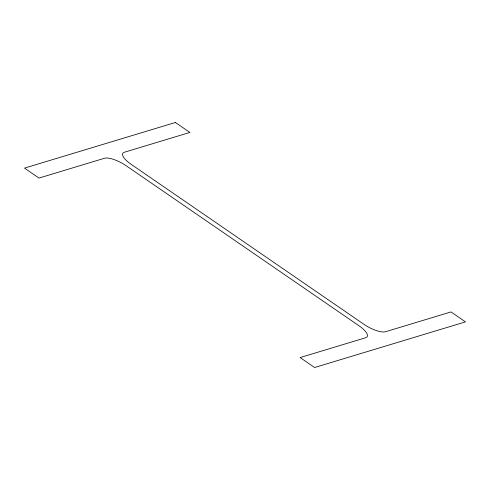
<?xml version="1.0" encoding="UTF-8"?>
<svg xmlns="http://www.w3.org/2000/svg" width="490" height="490" viewBox="0 0 490 490"><rect width="100%" height="100%" fill="white"/><g stroke="black" fill="none" stroke-linecap="round" stroke-linejoin="round"><path stroke-width="0.73" d="M175.396 122.488L24.5 168.119L38.98 178.072L104.499 158.258A18.044 5.843 28.6 0 1 126.218 165.785L358.876 325.697A18.044 5.843 28.6 0 1 365.638 337.751L300.119 357.559L314.605 367.512L465.5 321.881L451.021 311.928L385.501 331.742A18.044 5.843 28.6 0 1 363.782 324.215L131.124 164.303A18.044 5.843 28.6 0 1 124.362 152.249L189.881 132.441L175.396 122.488"/></g></svg>
